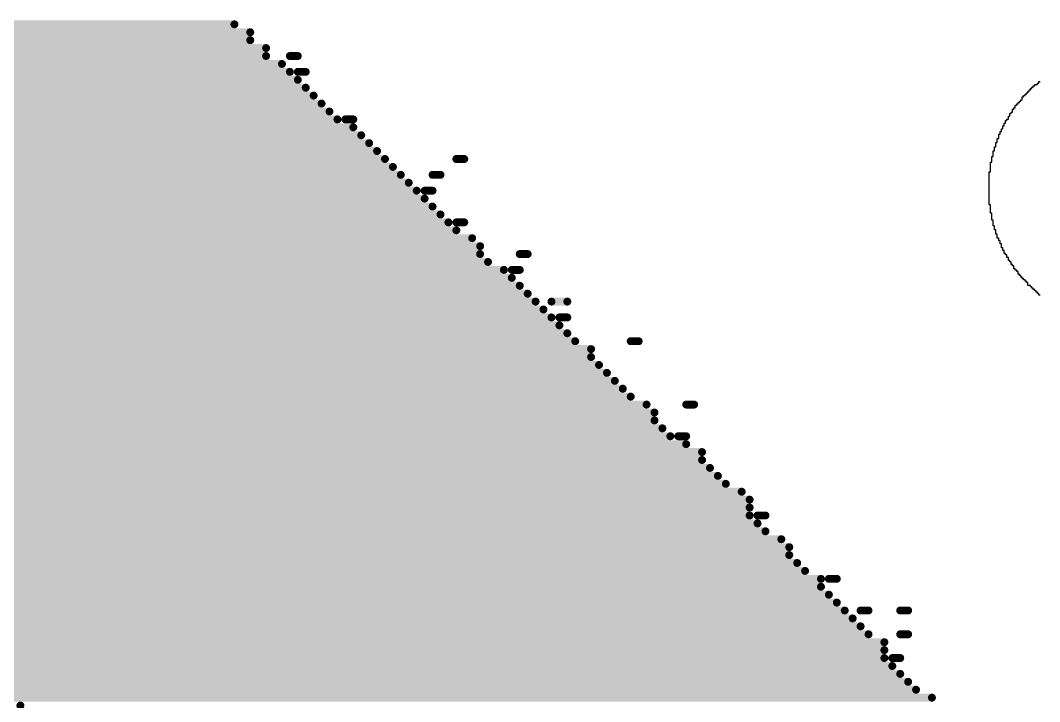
# Model space of a CAD drawing. Header units: inches. Extents: x -0.3 to 9.9, y -0.4 to 5.
# Drawn here: x 2.102 to 2.2306, y 1.5375 to 1.6235 of the extents above; entities that cross this region are included whole.
import ezdxf

# ---------------------------------------------------------------- set-up
doc = ezdxf.new("R2010")
doc.units = ezdxf.units.IN
doc.header["$MEASUREMENT"] = 0
doc.layers.add('Bottom Overlay', color=54, linetype='Continuous')
doc.layers.add('Top Overlay', color=2, linetype='Continuous')

msp = doc.modelspace()

# ---------------------------------------------------------------- linework, layer by layer
at = {"layer": 'Bottom Overlay'}
for points in [[(1.973, 1.623, 0.001, 0.001, 0), (2.129, 1.623, 0.001, 0.001, 0)], [(1.975, 1.622, 0.001, 0.001, 0), (2.131, 1.622, 0.001, 0.001, 0)], [(1.977, 1.621, 0.001, 0.001, 0), (2.131, 1.621, 0.001, 0.001, 0)], [(1.979, 1.62, 0.001, 0.001, 0), (2.133, 1.62, 0.001, 0.001, 0)], [(1.981, 1.619, 0.001, 0.001, 0), (2.133, 1.619, 0.001, 0.001, 0)], [(2.136, 1.619, 0.001, 0.001, 0), (2.137, 1.619, 0.001, 0.001, 0)], [(1.982, 1.618, 0.001, 0.001, 0), (2.135, 1.618, 0.001, 0.001, 0)], [(1.984, 1.617, 0.001, 0.001, 0), (2.136, 1.617, 0.001, 0.001, 0)], [(1.987, 1.616, 0.001, 0.001, 0), (2.137, 1.616, 0.001, 0.001, 0)], [(2.137, 1.617, 0.001, 0.001, 0), (2.138, 1.617, 0.001, 0.001, 0)], [(1.988, 1.615, 0.001, 0.001, 0), (2.138, 1.615, 0.001, 0.001, 0)], [(1.989, 1.614, 0.001, 0.001, 0), (2.139, 1.614, 0.001, 0.001, 0)], [(1.987, 1.612, 0.001, 0.001, 0), (2.141, 1.612, 0.001, 0.001, 0)], [(1.988, 1.613, 0.001, 0.001, 0), (2.14, 1.613, 0.001, 0.001, 0)], [(1.987, 1.611, 0.001, 0.001, 0), (2.142, 1.611, 0.001, 0.001, 0)], [(2.143, 1.611, 0.001, 0.001, 0), (2.144, 1.611, 0.001, 0.001, 0)], [(1.986, 1.61, 0.001, 0.001, 0), (2.144, 1.61, 0.001, 0.001, 0)], [(1.986, 1.609, 0.001, 0.001, 0), (2.145, 1.609, 0.001, 0.001, 0)], [(1.984, 1.607, 0.001, 0.001, 0), (2.147, 1.607, 0.001, 0.001, 0)], [(1.985, 1.608, 0.001, 0.001, 0), (2.146, 1.608, 0.001, 0.001, 0)], [(1.984, 1.606, 0.001, 0.001, 0), (2.148, 1.606, 0.001, 0.001, 0)], [(2.157, 1.606, 0.001, 0.001, 0), (2.158, 1.606, 0.001, 0.001, 0)], [(1.983, 1.605, 0.001, 0.001, 0), (2.149, 1.605, 0.001, 0.001, 0)], [(2.009, 1.604, 0.001, 0.001, 0), (2.15, 1.604, 0.001, 0.001, 0)], [(2.011, 1.603, 0.001, 0.001, 0), (2.151, 1.603, 0.001, 0.001, 0)], [(2.154, 1.604, 0.001, 0.001, 0), (2.155, 1.604, 0.001, 0.001, 0)], [(2.013, 1.602, 0.001, 0.001, 0), (2.152, 1.602, 0.001, 0.001, 0)], [(2.153, 1.602, 0.001, 0.001, 0), (2.154, 1.602, 0.001, 0.001, 0)], [(2.014, 1.601, 0.001, 0.001, 0), (2.153, 1.601, 0.001, 0.001, 0)], [(2.017, 1.6, 0.001, 0.001, 0), (2.154, 1.6, 0.001, 0.001, 0)], [(2.018, 1.599, 0.001, 0.001, 0), (2.155, 1.599, 0.001, 0.001, 0)], [(2.02, 1.598, 0.001, 0.001, 0), (2.156, 1.598, 0.001, 0.001, 0)], [(2.157, 1.598, 0.001, 0.001, 0), (2.158, 1.598, 0.001, 0.001, 0)], [(2.021, 1.597, 0.001, 0.001, 0), (2.157, 1.597, 0.001, 0.001, 0)], [(2.023, 1.596, 0.001, 0.001, 0), (2.159, 1.596, 0.001, 0.001, 0)], [(2.025, 1.595, 0.001, 0.001, 0), (2.16, 1.595, 0.001, 0.001, 0)], [(2.026, 1.594, 0.001, 0.001, 0), (2.16, 1.594, 0.001, 0.001, 0)], [(2.165, 1.594, 0.001, 0.001, 0), (2.166, 1.594, 0.001, 0.001, 0)], [(2.028, 1.593, 0.001, 0.001, 0), (2.161, 1.593, 0.001, 0.001, 0)], [(2.029, 1.592, 0.001, 0.001, 0), (2.163, 1.592, 0.001, 0.001, 0)], [(2.164, 1.592, 0.001, 0.001, 0), (2.165, 1.592, 0.001, 0.001, 0)], [(2.031, 1.591, 0.001, 0.001, 0), (2.164, 1.591, 0.001, 0.001, 0)], [(2.032, 1.59, 0.001, 0.001, 0), (2.165, 1.59, 0.001, 0.001, 0)], [(2.034, 1.589, 0.001, 0.001, 0), (2.166, 1.589, 0.001, 0.001, 0)], [(2.036, 1.588, 0.001, 0.001, 0), (2.167, 1.588, 0.001, 0.001, 0)], [(2.169, 1.588, 0.001, 0.001, 0), (2.171, 1.588, 0.001, 0.001, 0)], [(2.037, 1.587, 0.001, 0.001, 0), (2.168, 1.587, 0.001, 0.001, 0)], [(2.039, 1.586, 0.001, 0.001, 0), (2.169, 1.586, 0.001, 0.001, 0)], [(2.041, 1.585, 0.001, 0.001, 0), (2.17, 1.585, 0.001, 0.001, 0)], [(2.17, 1.586, 0.001, 0.001, 0), (2.171, 1.586, 0.001, 0.001, 0)], [(2.042, 1.584, 0.001, 0.001, 0), (2.171, 1.584, 0.001, 0.001, 0)], [(2.044, 1.583, 0.001, 0.001, 0), (2.172, 1.583, 0.001, 0.001, 0)], [(2.179, 1.583, 0.001, 0.001, 0), (2.18, 1.583, 0.001, 0.001, 0)], [(2.045, 1.582, 0.001, 0.001, 0), (2.174, 1.582, 0.001, 0.001, 0)], [(2.046, 1.581, 0.001, 0.001, 0), (2.174, 1.581, 0.001, 0.001, 0)], [(2.048, 1.58, 0.001, 0.001, 0), (2.175, 1.58, 0.001, 0.001, 0)], [(2.049, 1.579, 0.001, 0.001, 0), (2.176, 1.579, 0.001, 0.001, 0)], [(2.05, 1.578, 0.001, 0.001, 0), (2.177, 1.578, 0.001, 0.001, 0)], [(2.052, 1.577, 0.001, 0.001, 0), (2.178, 1.577, 0.001, 0.001, 0)], [(2.054, 1.576, 0.001, 0.001, 0), (2.179, 1.576, 0.001, 0.001, 0)], [(2.055, 1.575, 0.001, 0.001, 0), (2.181, 1.575, 0.001, 0.001, 0)], [(2.186, 1.575, 0.001, 0.001, 0), (2.187, 1.575, 0.001, 0.001, 0)], [(2.057, 1.574, 0.001, 0.001, 0), (2.182, 1.574, 0.001, 0.001, 0)], [(2.058, 1.573, 0.001, 0.001, 0), (2.182, 1.573, 0.001, 0.001, 0)], [(2.06, 1.572, 0.001, 0.001, 0), (2.183, 1.572, 0.001, 0.001, 0)], [(2.061, 1.571, 0.001, 0.001, 0), (2.184, 1.571, 0.001, 0.001, 0)], [(2.185, 1.571, 0.001, 0.001, 0), (2.186, 1.571, 0.001, 0.001, 0)], [(2.062, 1.57, 0.001, 0.001, 0), (2.186, 1.57, 0.001, 0.001, 0)], [(2.063, 1.569, 0.001, 0.001, 0), (2.188, 1.569, 0.001, 0.001, 0)], [(2.065, 1.568, 0.001, 0.001, 0), (2.188, 1.568, 0.001, 0.001, 0)], [(2.066, 1.567, 0.001, 0.001, 0), (2.189, 1.567, 0.001, 0.001, 0)], [(2.067, 1.566, 0.001, 0.001, 0), (2.19, 1.566, 0.001, 0.001, 0)], [(2.069, 1.565, 0.001, 0.001, 0), (2.191, 1.565, 0.001, 0.001, 0)], [(2.07, 1.564, 0.001, 0.001, 0), (2.193, 1.564, 0.001, 0.001, 0)], [(2.071, 1.563, 0.001, 0.001, 0), (2.194, 1.563, 0.001, 0.001, 0)], [(2.072, 1.562, 0.001, 0.001, 0), (2.194, 1.562, 0.001, 0.001, 0)], [(2.074, 1.561, 0.001, 0.001, 0), (2.194, 1.561, 0.001, 0.001, 0)], [(2.195, 1.561, 0.001, 0.001, 0), (2.196, 1.561, 0.001, 0.001, 0)], [(2.075, 1.56, 0.001, 0.001, 0), (2.195, 1.56, 0.001, 0.001, 0)], [(2.076, 1.559, 0.001, 0.001, 0), (2.196, 1.559, 0.001, 0.001, 0)], [(2.077, 1.558, 0.001, 0.001, 0), (2.198, 1.558, 0.001, 0.001, 0)], [(2.079, 1.557, 0.001, 0.001, 0), (2.199, 1.557, 0.001, 0.001, 0)], [(2.079, 1.556, 0.001, 0.001, 0), (2.199, 1.556, 0.001, 0.001, 0)], [(2.081, 1.555, 0.001, 0.001, 0), (2.2, 1.555, 0.001, 0.001, 0)], [(2.083, 1.554, 0.001, 0.001, 0), (2.201, 1.554, 0.001, 0.001, 0)], [(2.084, 1.553, 0.001, 0.001, 0), (2.203, 1.553, 0.001, 0.001, 0)], [(2.204, 1.553, 0.001, 0.001, 0), (2.205, 1.553, 0.001, 0.001, 0)], [(2.085, 1.552, 0.001, 0.001, 0), (2.203, 1.552, 0.001, 0.001, 0)], [(2.085, 1.551, 0.001, 0.001, 0), (2.204, 1.551, 0.001, 0.001, 0)], [(2.087, 1.55, 0.001, 0.001, 0), (2.205, 1.55, 0.001, 0.001, 0)], [(2.089, 1.549, 0.001, 0.001, 0), (2.206, 1.549, 0.001, 0.001, 0)], [(2.208, 1.549, 0.001, 0.001, 0), (2.209, 1.549, 0.001, 0.001, 0)], [(2.213, 1.549, 0.001, 0.001, 0), (2.214, 1.549, 0.001, 0.001, 0)], [(2.09, 1.548, 0.001, 0.001, 0), (2.207, 1.548, 0.001, 0.001, 0)], [(2.091, 1.547, 0.001, 0.001, 0), (2.208, 1.547, 0.001, 0.001, 0)], [(2.092, 1.546, 0.001, 0.001, 0), (2.209, 1.546, 0.001, 0.001, 0)], [(2.213, 1.546, 0.001, 0.001, 0), (2.214, 1.546, 0.001, 0.001, 0)], [(2.093, 1.545, 0.001, 0.001, 0), (2.211, 1.545, 0.001, 0.001, 0)], [(2.094, 1.544, 0.001, 0.001, 0), (2.211, 1.544, 0.001, 0.001, 0)], [(2.095, 1.543, 0.001, 0.001, 0), (2.211, 1.543, 0.001, 0.001, 0)], [(2.212, 1.543, 0.001, 0.001, 0), (2.213, 1.543, 0.001, 0.001, 0)], [(2.096, 1.542, 0.001, 0.001, 0), (2.212, 1.542, 0.001, 0.001, 0)], [(2.098, 1.541, 0.001, 0.001, 0), (2.213, 1.541, 0.001, 0.001, 0)], [(2.099, 1.54, 0.001, 0.001, 0), (2.214, 1.54, 0.001, 0.001, 0)], [(2.1, 1.539, 0.001, 0.001, 0), (2.215, 1.539, 0.001, 0.001, 0)], [(2.101, 1.538, 0.001, 0.001, 0), (2.217, 1.538, 0.001, 0.001, 0)]]:
    msp.add_lwpolyline(points, format="xyseb", dxfattribs=at)
for points in [[(2.12875, 1.623, 0.0005, 0.0005, 1), (2.12925, 1.623, 0.0005, 0.0005, 1)], [(2.13075, 1.622, 0.0005, 0.0005, 1), (2.13125, 1.622, 0.0005, 0.0005, 1)], [(2.13075, 1.621, 0.0005, 0.0005, 1), (2.13125, 1.621, 0.0005, 0.0005, 1)], [(2.13275, 1.62, 0.0005, 0.0005, 1), (2.13325, 1.62, 0.0005, 0.0005, 1)], [(2.13275, 1.619, 0.0005, 0.0005, 1), (2.13325, 1.619, 0.0005, 0.0005, 1)], [(2.13575, 1.619, 0.0005, 0.0005, 1), (2.13625, 1.619, 0.0005, 0.0005, 1)], [(2.13675, 1.619, 0.0005, 0.0005, 1), (2.13725, 1.619, 0.0005, 0.0005, 1)], [(2.13475, 1.618, 0.0005, 0.0005, 1), (2.13525, 1.618, 0.0005, 0.0005, 1)], [(2.13575, 1.617, 0.0005, 0.0005, 1), (2.13625, 1.617, 0.0005, 0.0005, 1)], [(2.13675, 1.617, 0.0005, 0.0005, 1), (2.13725, 1.617, 0.0005, 0.0005, 1)], [(2.13675, 1.616, 0.0005, 0.0005, 1), (2.13725, 1.616, 0.0005, 0.0005, 1)], [(2.13775, 1.617, 0.0005, 0.0005, 1), (2.13825, 1.617, 0.0005, 0.0005, 1)], [(2.13775, 1.615, 0.0005, 0.0005, 1), (2.13825, 1.615, 0.0005, 0.0005, 1)], [(2.13875, 1.614, 0.0005, 0.0005, 1), (2.13925, 1.614, 0.0005, 0.0005, 1)], [(2.13975, 1.613, 0.0005, 0.0005, 1), (2.14025, 1.613, 0.0005, 0.0005, 1)], [(2.14075, 1.612, 0.0005, 0.0005, 1), (2.14125, 1.612, 0.0005, 0.0005, 1)], [(2.14175, 1.611, 0.0005, 0.0005, 1), (2.14225, 1.611, 0.0005, 0.0005, 1)], [(2.14275, 1.611, 0.0005, 0.0005, 1), (2.14325, 1.611, 0.0005, 0.0005, 1)], [(2.14375, 1.611, 0.0005, 0.0005, 1), (2.14425, 1.611, 0.0005, 0.0005, 1)], [(2.14375, 1.61, 0.0005, 0.0005, 1), (2.14425, 1.61, 0.0005, 0.0005, 1)], [(2.14475, 1.609, 0.0005, 0.0005, 1), (2.14525, 1.609, 0.0005, 0.0005, 1)], [(2.14575, 1.608, 0.0005, 0.0005, 1), (2.14625, 1.608, 0.0005, 0.0005, 1)], [(2.14675, 1.607, 0.0005, 0.0005, 1), (2.14725, 1.607, 0.0005, 0.0005, 1)], [(2.14775, 1.606, 0.0005, 0.0005, 1), (2.14825, 1.606, 0.0005, 0.0005, 1)], [(2.15675, 1.606, 0.0005, 0.0005, 1), (2.15725, 1.606, 0.0005, 0.0005, 1)], [(2.15775, 1.606, 0.0005, 0.0005, 1), (2.15825, 1.606, 0.0005, 0.0005, 1)], [(2.14875, 1.605, 0.0005, 0.0005, 1), (2.14925, 1.605, 0.0005, 0.0005, 1)], [(2.14975, 1.604, 0.0005, 0.0005, 1), (2.15025, 1.604, 0.0005, 0.0005, 1)], [(2.15075, 1.603, 0.0005, 0.0005, 1), (2.15125, 1.603, 0.0005, 0.0005, 1)], [(2.15375, 1.604, 0.0005, 0.0005, 1), (2.15425, 1.604, 0.0005, 0.0005, 1)], [(2.15475, 1.604, 0.0005, 0.0005, 1), (2.15525, 1.604, 0.0005, 0.0005, 1)], [(2.15175, 1.602, 0.0005, 0.0005, 1), (2.15225, 1.602, 0.0005, 0.0005, 1)], [(2.15275, 1.602, 0.0005, 0.0005, 1), (2.15325, 1.602, 0.0005, 0.0005, 1)], [(2.15375, 1.602, 0.0005, 0.0005, 1), (2.15425, 1.602, 0.0005, 0.0005, 1)], [(2.15275, 1.601, 0.0005, 0.0005, 1), (2.15325, 1.601, 0.0005, 0.0005, 1)], [(2.15375, 1.6, 0.0005, 0.0005, 1), (2.15425, 1.6, 0.0005, 0.0005, 1)], [(2.15475, 1.599, 0.0005, 0.0005, 1), (2.15525, 1.599, 0.0005, 0.0005, 1)], [(2.15575, 1.598, 0.0005, 0.0005, 1), (2.15625, 1.598, 0.0005, 0.0005, 1)], [(2.15675, 1.598, 0.0005, 0.0005, 1), (2.15725, 1.598, 0.0005, 0.0005, 1)], [(2.15775, 1.598, 0.0005, 0.0005, 1), (2.15825, 1.598, 0.0005, 0.0005, 1)], [(2.15675, 1.597, 0.0005, 0.0005, 1), (2.15725, 1.597, 0.0005, 0.0005, 1)], [(2.15875, 1.596, 0.0005, 0.0005, 1), (2.15925, 1.596, 0.0005, 0.0005, 1)], [(2.15975, 1.595, 0.0005, 0.0005, 1), (2.16025, 1.595, 0.0005, 0.0005, 1)], [(2.15975, 1.594, 0.0005, 0.0005, 1), (2.16025, 1.594, 0.0005, 0.0005, 1)], [(2.16475, 1.594, 0.0005, 0.0005, 1), (2.16525, 1.594, 0.0005, 0.0005, 1)], [(2.16575, 1.594, 0.0005, 0.0005, 1), (2.16625, 1.594, 0.0005, 0.0005, 1)], [(2.16075, 1.593, 0.0005, 0.0005, 1), (2.16125, 1.593, 0.0005, 0.0005, 1)], [(2.16275, 1.592, 0.0005, 0.0005, 1), (2.16325, 1.592, 0.0005, 0.0005, 1)], [(2.16375, 1.592, 0.0005, 0.0005, 1), (2.16425, 1.592, 0.0005, 0.0005, 1)], [(2.16475, 1.592, 0.0005, 0.0005, 1), (2.16525, 1.592, 0.0005, 0.0005, 1)], [(2.16375, 1.591, 0.0005, 0.0005, 1), (2.16425, 1.591, 0.0005, 0.0005, 1)], [(2.16475, 1.59, 0.0005, 0.0005, 1), (2.16525, 1.59, 0.0005, 0.0005, 1)], [(2.16575, 1.589, 0.0005, 0.0005, 1), (2.16625, 1.589, 0.0005, 0.0005, 1)], [(2.16675, 1.588, 0.0005, 0.0005, 1), (2.16725, 1.588, 0.0005, 0.0005, 1)], [(2.16875, 1.588, 0.0005, 0.0005, 1), (2.16925, 1.588, 0.0005, 0.0005, 1)], [(2.17075, 1.588, 0.0005, 0.0005, 1), (2.17125, 1.588, 0.0005, 0.0005, 1)], [(2.16775, 1.587, 0.0005, 0.0005, 1), (2.16825, 1.587, 0.0005, 0.0005, 1)], [(2.16875, 1.586, 0.0005, 0.0005, 1), (2.16925, 1.586, 0.0005, 0.0005, 1)], [(2.16975, 1.586, 0.0005, 0.0005, 1), (2.17025, 1.586, 0.0005, 0.0005, 1)], [(2.16975, 1.585, 0.0005, 0.0005, 1), (2.17025, 1.585, 0.0005, 0.0005, 1)], [(2.17075, 1.586, 0.0005, 0.0005, 1), (2.17125, 1.586, 0.0005, 0.0005, 1)], [(2.17075, 1.584, 0.0005, 0.0005, 1), (2.17125, 1.584, 0.0005, 0.0005, 1)], [(2.17175, 1.583, 0.0005, 0.0005, 1), (2.17225, 1.583, 0.0005, 0.0005, 1)], [(2.17875, 1.583, 0.0005, 0.0005, 1), (2.17925, 1.583, 0.0005, 0.0005, 1)], [(2.17975, 1.583, 0.0005, 0.0005, 1), (2.18025, 1.583, 0.0005, 0.0005, 1)], [(2.17375, 1.582, 0.0005, 0.0005, 1), (2.17425, 1.582, 0.0005, 0.0005, 1)], [(2.17375, 1.581, 0.0005, 0.0005, 1), (2.17425, 1.581, 0.0005, 0.0005, 1)], [(2.17475, 1.58, 0.0005, 0.0005, 1), (2.17525, 1.58, 0.0005, 0.0005, 1)], [(2.17575, 1.579, 0.0005, 0.0005, 1), (2.17625, 1.579, 0.0005, 0.0005, 1)], [(2.17675, 1.578, 0.0005, 0.0005, 1), (2.17725, 1.578, 0.0005, 0.0005, 1)], [(2.17775, 1.577, 0.0005, 0.0005, 1), (2.17825, 1.577, 0.0005, 0.0005, 1)], [(2.17875, 1.576, 0.0005, 0.0005, 1), (2.17925, 1.576, 0.0005, 0.0005, 1)], [(2.18075, 1.575, 0.0005, 0.0005, 1), (2.18125, 1.575, 0.0005, 0.0005, 1)], [(2.18575, 1.575, 0.0005, 0.0005, 1), (2.18625, 1.575, 0.0005, 0.0005, 1)], [(2.18675, 1.575, 0.0005, 0.0005, 1), (2.18725, 1.575, 0.0005, 0.0005, 1)], [(2.18175, 1.574, 0.0005, 0.0005, 1), (2.18225, 1.574, 0.0005, 0.0005, 1)], [(2.18175, 1.573, 0.0005, 0.0005, 1), (2.18225, 1.573, 0.0005, 0.0005, 1)], [(2.18275, 1.572, 0.0005, 0.0005, 1), (2.18325, 1.572, 0.0005, 0.0005, 1)], [(2.18375, 1.571, 0.0005, 0.0005, 1), (2.18425, 1.571, 0.0005, 0.0005, 1)], [(2.18475, 1.571, 0.0005, 0.0005, 1), (2.18525, 1.571, 0.0005, 0.0005, 1)], [(2.18575, 1.571, 0.0005, 0.0005, 1), (2.18625, 1.571, 0.0005, 0.0005, 1)], [(2.18575, 1.57, 0.0005, 0.0005, 1), (2.18625, 1.57, 0.0005, 0.0005, 1)], [(2.18775, 1.569, 0.0005, 0.0005, 1), (2.18825, 1.569, 0.0005, 0.0005, 1)], [(2.18775, 1.568, 0.0005, 0.0005, 1), (2.18825, 1.568, 0.0005, 0.0005, 1)], [(2.18875, 1.567, 0.0005, 0.0005, 1), (2.18925, 1.567, 0.0005, 0.0005, 1)], [(2.18975, 1.566, 0.0005, 0.0005, 1), (2.19025, 1.566, 0.0005, 0.0005, 1)], [(2.19075, 1.565, 0.0005, 0.0005, 1), (2.19125, 1.565, 0.0005, 0.0005, 1)], [(2.19275, 1.564, 0.0005, 0.0005, 1), (2.19325, 1.564, 0.0005, 0.0005, 1)], [(2.19375, 1.563, 0.0005, 0.0005, 1), (2.19425, 1.563, 0.0005, 0.0005, 1)], [(2.19375, 1.562, 0.0005, 0.0005, 1), (2.19425, 1.562, 0.0005, 0.0005, 1)], [(2.19375, 1.561, 0.0005, 0.0005, 1), (2.19425, 1.561, 0.0005, 0.0005, 1)], [(2.19475, 1.561, 0.0005, 0.0005, 1), (2.19525, 1.561, 0.0005, 0.0005, 1)], [(2.19575, 1.561, 0.0005, 0.0005, 1), (2.19625, 1.561, 0.0005, 0.0005, 1)], [(2.19475, 1.56, 0.0005, 0.0005, 1), (2.19525, 1.56, 0.0005, 0.0005, 1)], [(2.19575, 1.559, 0.0005, 0.0005, 1), (2.19625, 1.559, 0.0005, 0.0005, 1)], [(2.19775, 1.558, 0.0005, 0.0005, 1), (2.19825, 1.558, 0.0005, 0.0005, 1)], [(2.19875, 1.557, 0.0005, 0.0005, 1), (2.19925, 1.557, 0.0005, 0.0005, 1)], [(2.19875, 1.556, 0.0005, 0.0005, 1), (2.19925, 1.556, 0.0005, 0.0005, 1)], [(2.19975, 1.555, 0.0005, 0.0005, 1), (2.20025, 1.555, 0.0005, 0.0005, 1)], [(2.20075, 1.554, 0.0005, 0.0005, 1), (2.20125, 1.554, 0.0005, 0.0005, 1)], [(2.20275, 1.553, 0.0005, 0.0005, 1), (2.20325, 1.553, 0.0005, 0.0005, 1)], [(2.20375, 1.553, 0.0005, 0.0005, 1), (2.20425, 1.553, 0.0005, 0.0005, 1)], [(2.20475, 1.553, 0.0005, 0.0005, 1), (2.20525, 1.553, 0.0005, 0.0005, 1)], [(2.20275, 1.552, 0.0005, 0.0005, 1), (2.20325, 1.552, 0.0005, 0.0005, 1)], [(2.20375, 1.551, 0.0005, 0.0005, 1), (2.20425, 1.551, 0.0005, 0.0005, 1)], [(2.20475, 1.55, 0.0005, 0.0005, 1), (2.20525, 1.55, 0.0005, 0.0005, 1)], [(2.20575, 1.549, 0.0005, 0.0005, 1), (2.20625, 1.549, 0.0005, 0.0005, 1)], [(2.20775, 1.549, 0.0005, 0.0005, 1), (2.20825, 1.549, 0.0005, 0.0005, 1)], [(2.20875, 1.549, 0.0005, 0.0005, 1), (2.20925, 1.549, 0.0005, 0.0005, 1)], [(2.21275, 1.549, 0.0005, 0.0005, 1), (2.21325, 1.549, 0.0005, 0.0005, 1)], [(2.21375, 1.549, 0.0005, 0.0005, 1), (2.21425, 1.549, 0.0005, 0.0005, 1)], [(2.20675, 1.548, 0.0005, 0.0005, 1), (2.20725, 1.548, 0.0005, 0.0005, 1)], [(2.20775, 1.547, 0.0005, 0.0005, 1), (2.20825, 1.547, 0.0005, 0.0005, 1)], [(2.20875, 1.546, 0.0005, 0.0005, 1), (2.20925, 1.546, 0.0005, 0.0005, 1)], [(2.21275, 1.546, 0.0005, 0.0005, 1), (2.21325, 1.546, 0.0005, 0.0005, 1)], [(2.21375, 1.546, 0.0005, 0.0005, 1), (2.21425, 1.546, 0.0005, 0.0005, 1)], [(2.21075, 1.545, 0.0005, 0.0005, 1), (2.21125, 1.545, 0.0005, 0.0005, 1)], [(2.21075, 1.544, 0.0005, 0.0005, 1), (2.21125, 1.544, 0.0005, 0.0005, 1)], [(2.21075, 1.543, 0.0005, 0.0005, 1), (2.21125, 1.543, 0.0005, 0.0005, 1)], [(2.21175, 1.543, 0.0005, 0.0005, 1), (2.21225, 1.543, 0.0005, 0.0005, 1)], [(2.21275, 1.543, 0.0005, 0.0005, 1), (2.21325, 1.543, 0.0005, 0.0005, 1)], [(2.21175, 1.542, 0.0005, 0.0005, 1), (2.21225, 1.542, 0.0005, 0.0005, 1)], [(2.21275, 1.541, 0.0005, 0.0005, 1), (2.21325, 1.541, 0.0005, 0.0005, 1)], [(2.21375, 1.54, 0.0005, 0.0005, 1), (2.21425, 1.54, 0.0005, 0.0005, 1)], [(2.21475, 1.539, 0.0005, 0.0005, 1), (2.21525, 1.539, 0.0005, 0.0005, 1)], [(2.21675, 1.538, 0.0005, 0.0005, 1), (2.21725, 1.538, 0.0005, 0.0005, 1)], [(2.10175, 1.537, 0.0005, 0.0005, 1), (2.10225, 1.537, 0.0005, 0.0005, 1)]]:
    msp.add_lwpolyline(points, format="xyseb", close=True, dxfattribs=at)
at = {"layer": 'Top Overlay'}
for p, q in [((2.22962, 1.61489), (2.22962, 1.61507)), ((2.22962, 1.61507), (2.22979, 1.61507)), ((2.22979, 1.61507), (2.22979, 1.61524)), ((2.22979, 1.61524), (2.22997, 1.61524)), ((2.22997, 1.61524), (2.22997, 1.61542)), ((2.22997, 1.61542), (2.23032, 1.61542)), ((2.23032, 1.61542), (2.23032, 1.61559)), ((2.23032, 1.61559), (2.23049, 1.61559)), ((2.23049, 1.61559), (2.23049, 1.61577)), ((2.23049, 1.61577), (2.23067, 1.61577)), ((2.2284, 1.61349), (2.2284, 1.61384)), ((2.2284, 1.61384), (2.22857, 1.61384)), ((2.22857, 1.61384), (2.22857, 1.61402)), ((2.22857, 1.61402), (2.22875, 1.61402)), ((2.22875, 1.61402), (2.22875, 1.61419)), ((2.22875, 1.61419), (2.22892, 1.61419)), ((2.22892, 1.61419), (2.22892, 1.61437)), ((2.22892, 1.61437), (2.2291, 1.61437)), ((2.2291, 1.61437), (2.2291, 1.61454)), ((2.2291, 1.61454), (2.22927, 1.61454)), ((2.22927, 1.61454), (2.22927, 1.61472)), ((2.22927, 1.61472), (2.22945, 1.61472)), ((2.22945, 1.61472), (2.22945, 1.61489)), ((2.22945, 1.61489), (2.22962, 1.61489)), ((2.22752, 1.61244), (2.22752, 1.61279)), ((2.22752, 1.61279), (2.2277, 1.61279)), ((2.2277, 1.61279), (2.2277, 1.61297)), ((2.2277, 1.61297), (2.22787, 1.61297)), ((2.22787, 1.61297), (2.22787, 1.61314)), ((2.22787, 1.61314), (2.22805, 1.61314)), ((2.22805, 1.61314), (2.22805, 1.61332)), ((2.22805, 1.61332), (2.22822, 1.61332)), ((2.22822, 1.61332), (2.22822, 1.61349)), ((2.22822, 1.61349), (2.2284, 1.61349)), ((2.22665, 1.61104), (2.22665, 1.61139)), ((2.22665, 1.61139), (2.22682, 1.61139)), ((2.22682, 1.61139), (2.22682, 1.61174)), ((2.22682, 1.61174), (2.227, 1.61174)), ((2.227, 1.61174), (2.227, 1.61192)), ((2.227, 1.61192), (2.22717, 1.61192)), ((2.22717, 1.61192), (2.22717, 1.61227)), ((2.22717, 1.61227), (2.22735, 1.61227)), ((2.22735, 1.61227), (2.22735, 1.61244)), ((2.22735, 1.61244), (2.22752, 1.61244)), ((2.22595, 1.60982), (2.22595, 1.61017)), ((2.22595, 1.61017), (2.22612, 1.61017)), ((2.22612, 1.61017), (2.22612, 1.61052)), ((2.22612, 1.61052), (2.2263, 1.61052)), ((2.2263, 1.61052), (2.2263, 1.61087)), ((2.2263, 1.61087), (2.22647, 1.61087)), ((2.22647, 1.61087), (2.22647, 1.61104)), ((2.22647, 1.61104), (2.22665, 1.61104)), ((2.22542, 1.60859), (2.22542, 1.60912)), ((2.22542, 1.60912), (2.2256, 1.60912)), ((2.2256, 1.60912), (2.2256, 1.60947)), ((2.2256, 1.60947), (2.22577, 1.60947)), ((2.22577, 1.60947), (2.22577, 1.60982)), ((2.22577, 1.60982), (2.22595, 1.60982)), ((2.2249, 1.60702), (2.2249, 1.60754)), ((2.2249, 1.60754), (2.22507, 1.60754)), ((2.22507, 1.60754), (2.22507, 1.60807)), ((2.22507, 1.60807), (2.22525, 1.60807)), ((2.22525, 1.60807), (2.22525, 1.60859)), ((2.22525, 1.60859), (2.22542, 1.60859)), ((2.22455, 1.60562), (2.22455, 1.60632)), ((2.22455, 1.60632), (2.22472, 1.60632)), ((2.22472, 1.60632), (2.22472, 1.60702)), ((2.22472, 1.60702), (2.2249, 1.60702)), ((2.22437, 1.6044), (2.22437, 1.60562)), ((2.22437, 1.60562), (2.22455, 1.60562)), ((2.2242, 1.6002), (2.2242, 1.6044)), ((2.2242, 1.6044), (2.22437, 1.6044)), ((2.22437, 1.6002), (2.2242, 1.6002)), ((2.22437, 1.59915), (2.22437, 1.6002)), ((2.22455, 1.59915), (2.22437, 1.59915)), ((2.22455, 1.59827), (2.22455, 1.59915)), ((2.22472, 1.59827), (2.22455, 1.59827)), ((2.22472, 1.59758), (2.22472, 1.59827)), ((2.2249, 1.59758), (2.22472, 1.59758)), ((2.2249, 1.59705), (2.2249, 1.59758)), ((2.22507, 1.59705), (2.2249, 1.59705)), ((2.22507, 1.59653), (2.22507, 1.59705)), ((2.22525, 1.59653), (2.22507, 1.59653)), ((2.22525, 1.596), (2.22525, 1.59653)), ((2.22542, 1.596), (2.22525, 1.596)), ((2.22542, 1.59565), (2.22542, 1.596)), ((2.2256, 1.59565), (2.22542, 1.59565)), ((2.2256, 1.5953), (2.2256, 1.59565)), ((2.22577, 1.5953), (2.2256, 1.5953)), ((2.22577, 1.59478), (2.22577, 1.5953)), ((2.22595, 1.59478), (2.22577, 1.59478)), ((2.22595, 1.59443), (2.22595, 1.59478)), ((2.22612, 1.59443), (2.22595, 1.59443)), ((2.22612, 1.59408), (2.22612, 1.59443)), ((2.2263, 1.59408), (2.22612, 1.59408)), ((2.2263, 1.5939), (2.2263, 1.59408)), ((2.22647, 1.5939), (2.2263, 1.5939)), ((2.22647, 1.59355), (2.22647, 1.5939)), ((2.22665, 1.59355), (2.22647, 1.59355)), ((2.22665, 1.5932), (2.22665, 1.59355)), ((2.22682, 1.5932), (2.22665, 1.5932)), ((2.22682, 1.59303), (2.22682, 1.5932)), ((2.227, 1.59303), (2.22682, 1.59303)), ((2.227, 1.59268), (2.227, 1.59303)), ((2.22717, 1.59268), (2.227, 1.59268)), ((2.22717, 1.5925), (2.22717, 1.59268)), ((2.22735, 1.5925), (2.22717, 1.5925)), ((2.22735, 1.59215), (2.22735, 1.5925)), ((2.22752, 1.59215), (2.22735, 1.59215)), ((2.22752, 1.59198), (2.22752, 1.59215)), ((2.2277, 1.59198), (2.22752, 1.59198)), ((2.2277, 1.5918), (2.2277, 1.59198)), ((2.22787, 1.5918), (2.2277, 1.5918)), ((2.22787, 1.59145), (2.22787, 1.5918)), ((2.22805, 1.59145), (2.22787, 1.59145)), ((2.22805, 1.59128), (2.22805, 1.59145)), ((2.22822, 1.59128), (2.22805, 1.59128)), ((2.22822, 1.5911), (2.22822, 1.59128)), ((2.2284, 1.5911), (2.22822, 1.5911)), ((2.2284, 1.59093), (2.2284, 1.5911)), ((2.22857, 1.59093), (2.2284, 1.59093)), ((2.22857, 1.59075), (2.22857, 1.59093)), ((2.22875, 1.59075), (2.22857, 1.59075)), ((2.22875, 1.59058), (2.22875, 1.59075)), ((2.22892, 1.59058), (2.22875, 1.59058)), ((2.22892, 1.5904), (2.22892, 1.59058)), ((2.2291, 1.5904), (2.22892, 1.5904)), ((2.2291, 1.59005), (2.2291, 1.5904)), ((2.22945, 1.59005), (2.2291, 1.59005)), ((2.22945, 1.58988), (2.22945, 1.59005)), ((2.22962, 1.58988), (2.22945, 1.58988)), ((2.22962, 1.5897), (2.22962, 1.58988)), ((2.22979, 1.5897), (2.22962, 1.5897)), ((2.22979, 1.58953), (2.22979, 1.5897)), ((2.22997, 1.58953), (2.22979, 1.58953)), ((2.22997, 1.58935), (2.22997, 1.58953)), ((2.23014, 1.58935), (2.22997, 1.58935)), ((2.23014, 1.58918), (2.23014, 1.58935)), ((2.23032, 1.58918), (2.23014, 1.58918)), ((2.23032, 1.589), (2.23032, 1.58918)), ((2.23049, 1.589), (2.23032, 1.589)), ((2.23049, 1.58883), (2.23049, 1.589)), ((2.23067, 1.58883), (2.23049, 1.58883))]:
    msp.add_line(p, q, dxfattribs=at)

doc.saveas('drawing.dxf')
